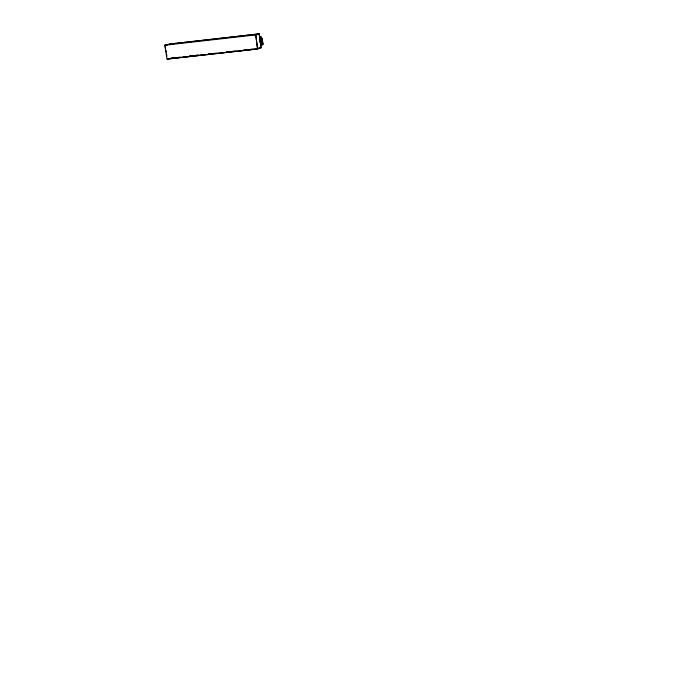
<?xml version="1.0" encoding="UTF-8"?>
<svg xmlns="http://www.w3.org/2000/svg" width="677" height="677" viewBox="0 0 677 677"><rect width="100%" height="100%" fill="white"/><g stroke="black" fill="none" stroke-linecap="round" stroke-linejoin="round"><path stroke-width="1.02" d="M261.542 38.86L261.644 38.487M261.508 38.648L261.525 38.191M262.151 41.128L262.253 42.507L262.185 40.662M262.337 42.431L262.287 41.322M262.727 43.717L262.583 44.31L262.524 43.387M262.219 41.703L262.583 42.296L262.27 41.796M262.507 43.853L262.354 43.226L262.71 43.624M262.075 38.851L262.524 41.018M262.6 43.963L262.515 43.785M262.456 40.628L262.143 41.881M262.6 43.235L262.591 42.549L262.473 42.964M262.236 40.425L261.339 37.379L259.638 37.675L261.254 37.607M260.205 42.296L261.779 42.118L260.205 42.296L260.967 42.169M262.253 42.186L262.473 41.661M260.899 40.332L260.755 38.09M260.12 40.18L260.408 41.856L261.077 41.636L260.772 40.112L260.12 40.18L260.763 40.18M260.391 41.762L261.077 41.636L260.797 40.95M261.415 38.767L261.373 37.311M261.229 38.234L261.44 37.768M262.337 43.116L262.549 44.53M262.312 42.499L262.067 42.033M261.94 41.153L261.618 38.115L260.527 38.31L261.517 38.394M256.634 49.057L259.926 47.855M257.472 49.015L261.153 47.669L259.274 33.85L169.969 44.013L164.765 45.224L167.067 59.119L257.472 49.015L255.737 34.832L257.675 48.939L167.346 59.043M262.075 44.665L262.862 44.411C260.569 35.458 265.536 46.882 260.535 44.834L261.347 44.69L260.696 42.998L260.992 44.741M260.645 44.64L262.862 44.411M260.637 44.944L262.134 44.767L261.136 37.26L259.79 37.65L260.865 37.497M262.101 42.837L262.388 44.58M261.246 42.025L260.653 38.31M261.703 41.999L260.857 42.177M262.405 42.38L262.549 42.025M261.618 38.115L261.144 38.267L260.916 37.269M261.043 37.514L261.449 37.37L259.858 37.48M190.931 55.869L189.552 56.013L192.437 55.844M259.274 33.85L255.754 34.899L164.765 45.224M254.704 35.018L258.039 34.028M167.067 59.119L169.174 58.51M169.588 58.569L182.147 57.164M171.721 57.943L172.136 57.841M260.865 37.514L260.518 37.557M260.137 37.235L260.907 37.15L260.053 37.243M166.085 45.097L170.689 43.971M260.865 37.159L260.18 37.345L260.789 37.269M261.136 37.26L259.824 37.379M261.153 37.379L260.036 37.345M260.628 37.548L260.188 37.599M260.383 41.509L261.077 41.636M261.068 41.542L260.408 41.619L261.06 41.779M169.69 44.081L259.071 33.909L260.95 47.745M262.38 43.887L262.448 43.565M258.859 47.974L261.153 47.669M196.042 55.294L197.481 55.133M220.135 52.603L221.582 52.434M244.389 49.886L245.844 49.726M171.56 58.18L174.691 57.833M177.823 57.477L180.184 57.164M183.315 56.817L186.175 56.546M195.568 55.497L198.7 55.142M201.831 54.795L204.962 54.448M208.093 54.092L210.429 53.779M214.355 53.39L216.445 53.161M220.617 52.696L222.708 52.459M226.067 52.036L228.97 51.757M232.101 51.41L235.232 51.054M238.363 50.707L240.665 50.403M243.576 50.123L246.707 49.776M249.838 49.421L252.97 49.074M256.101 48.719L258.394 48.414M183.975 57.012L188.164 56.538M189.475 56.343L206.223 54.473M208.067 54.312L212.502 53.771M214.355 53.61L218.544 53.144M220.643 52.908L224.832 52.442M226.11 52.247L236.578 51.071M238.456 50.919L257.311 48.812M261.618 38.377L261.432 38.868M165.053 45.147L165.552 48.177M165.873 50.106L166.212 52.129M166.534 54.075L166.864 56.073M262.024 40.958L261.728 37.98L260.4 38.2L261.051 42.067M261.229 37.413L262.211 44.64"/></g></svg>
